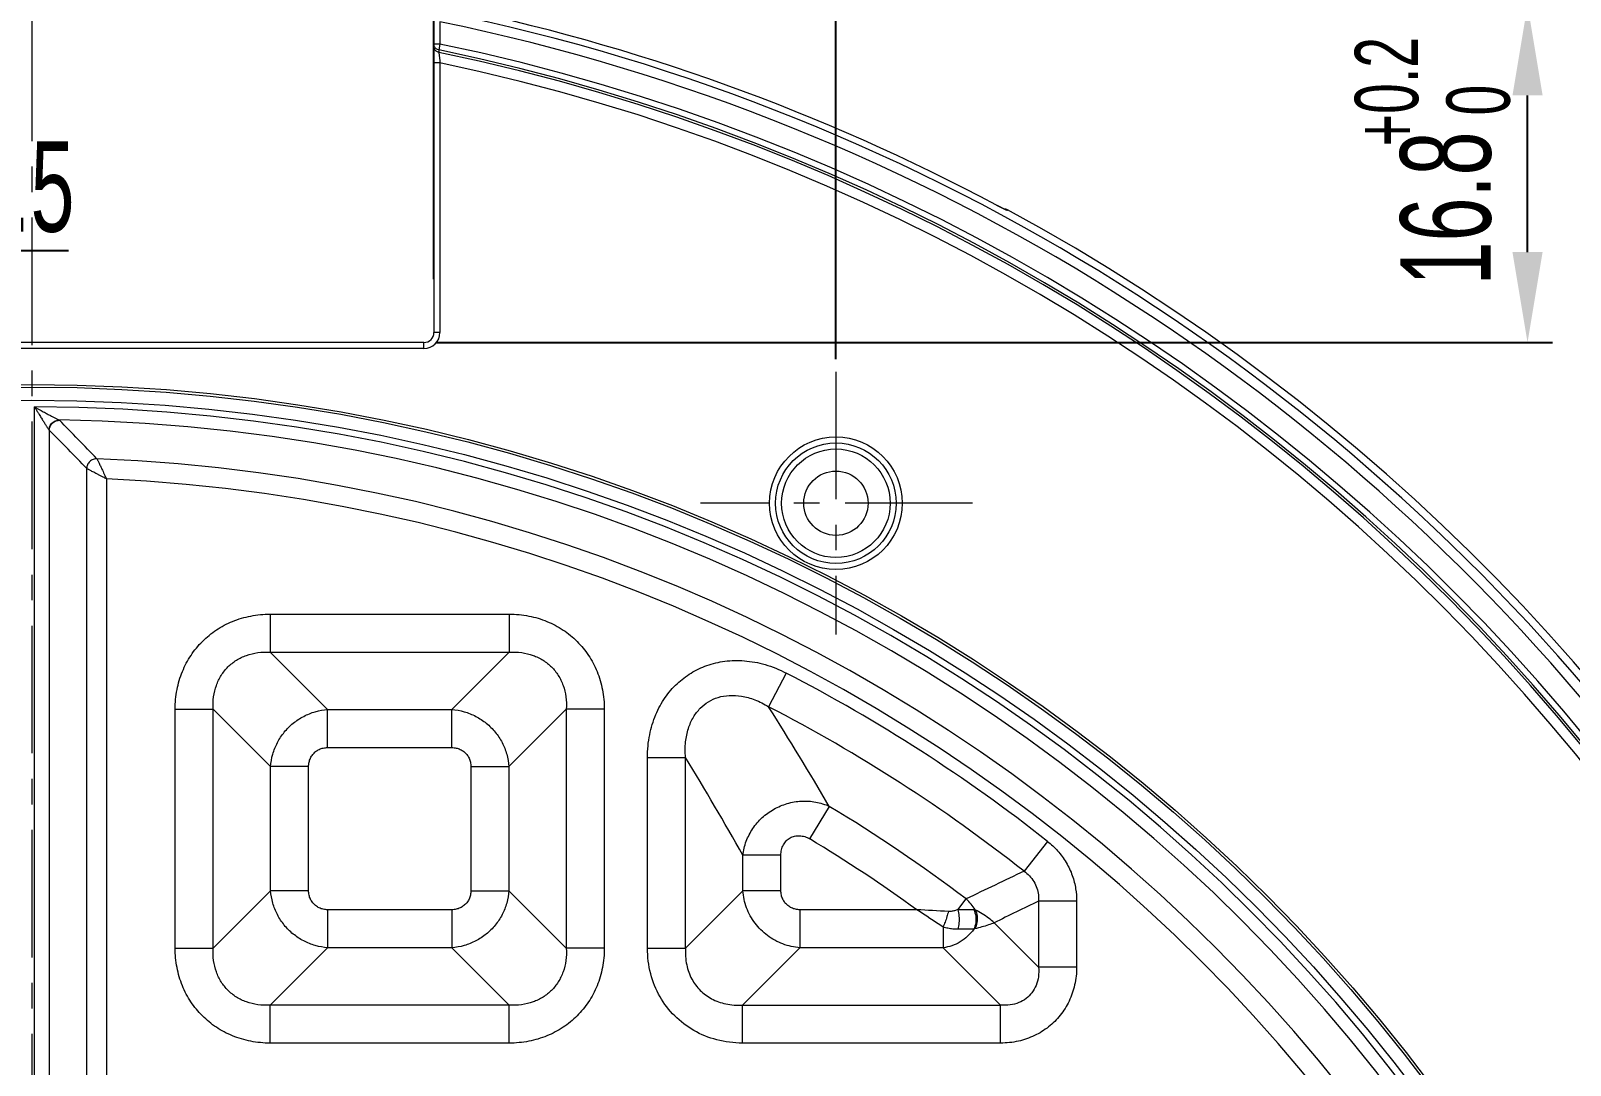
# Model space of a CAD drawing. Header units: millimetres. Extents: x 5536 to 6151, y 463 to 893.
# Drawn here: x 6035.2 to 6111.8, y 698.1 to 749.6 of the extents above; entities that cross this region are included whole.
import ezdxf

# ---------------------------------------------------------------- set-up
doc = ezdxf.new("R2010")
doc.units = ezdxf.units.MM
doc.header["$LTSCALE"] = 0.2
doc.linetypes.add('CENTER', pattern=[50.8, 31.75, -6.35, 6.35, -6.35])
doc.layers.get('0').update_dxf_attribs({"lineweight": 18})
doc.layers.add('poumianxian', color=2, linetype='Continuous', lineweight=18)
doc.layers.add('图层1', color=1, linetype='CENTER', lineweight=18)
doc.styles.add('標準', font='', dxfattribs={"width": 0.667})
doc.styles.get('標準').set_extended_font_data('pmingliu')
doc.dimstyles.new('11111111111', dxfattribs={"dimtxt": 4.5, "dimasz": 4.5, "dimexe": 1.25, "dimexo": 0.625, "dimtad": 1, "dimtoh": 1, "dimdsep": 46, "dimtxsty": '標準', "dimblk": '_CAXARROW', "dimcen": 0, "dimdle": 9, "dimclrd": 6, "dimclre": 6, "dimclrt": 2, "dimadec": 0, "dimazin": 0, "dimtfac": 0.707107, "dimtofl": 0, "dimtmove": 2, "dimatfit": 3, "dimfxl": 0, "dimfrac": 2, "dimtolj": 1, "dimarcsym": 0})
doc.dimstyles.new('ISO-25', dxfattribs={"dimtxt": 2.5, "dimasz": 2.5, "dimexe": 1.25, "dimexo": 0.625, "dimtad": 1, "dimdsep": 46, "dimtxsty": 'Standard', "dimblk": '_CAXARROW', "dimcen": 0, "dimdle": 5, "dimclrd": 4, "dimclre": 4, "dimclrt": 3, "dimadec": 0, "dimazin": 0, "dimtfac": 0.707107, "dimtofl": 0, "dimtmove": 2, "dimatfit": 3, "dimfxl": 0, "dimfrac": 2, "dimarcsym": 0})
doc.dimstyles.new('zhijing', dxfattribs={"dimtxt": 4.5, "dimasz": 4.5, "dimexe": 1.25, "dimexo": 0.625, "dimtad": 1, "dimtoh": 1, "dimdsep": 46, "dimtxsty": '標準', "dimblk": '_CAXARROW', "dimcen": 0, "dimdle": 9, "dimclrd": 6, "dimclre": 6, "dimclrt": 2, "dimadec": 0, "dimazin": 0, "dimtfac": 0.707107, "dimtofl": 0, "dimtmove": 2, "dimatfit": 3, "dimfxl": 0, "dimfrac": 2, "dimtolj": 1, "dimarcsym": 0})

# ---------------------------------------------------------------- blocks, each defined once
blk = doc.blocks.new('*X6')
at = {"layer": 'poumianxian'}
blk.add_hatch(color=6, dxfattribs=at).paths.add_polyline_path([(6122.675, 711.828), (6123.522, 710.591), (6119.386, 708.667)], flags=0)
at = {"layer": 'poumianxian', "color": 6, "lineweight": -2}
blk.add_line((6139.007, 722.105), (6123.098, 711.21), dxfattribs=at)
at = {"layer": 'poumianxian', "insert": (6131.14, 720.511), "char_height": 4.5, "width": 42.93346, "attachment_point": 5, "rotation": 34.40627, "style": '標準'}
blk.add_mtext('\\T1.004;%%C203.82', dxfattribs=at)
blk = doc.blocks.new('_CAXARROW')
blk.add_hatch(color=0).paths.add_polyline_path([(0, 0), (-1, 0.125), (-1, -0.125)], flags=0)
blk = doc.blocks.new('*X62')
at = {"layer": 'poumianxian'}
for points in [[(5999.806, 763.77), (5999.806, 762.27), (5995.306, 763.02)], [(6070.806, 763.77), (6070.806, 762.27), (6075.306, 763.02)]]:
    blk.add_hatch(color=6, dxfattribs=at).paths.add_polyline_path(points, flags=0)
at = {"layer": 'poumianxian', "color": 6, "lineweight": -2}
for p, q in [((5995.306, 733.257), (5995.306, 764.27)), ((6075.306, 733.257), (6075.306, 764.27)), ((5999.806, 763.02), (6070.806, 763.02))]:
    blk.add_line(p, q, dxfattribs=at)
at = {"layer": 'poumianxian', "color": 2, "insert": (6035.338, 766.258), "char_height": 4.5, "width": 33.60479, "attachment_point": 5, "style": '標準'}
blk.add_mtext('\\T1.004;80%%P0.5', dxfattribs=at)
blk = doc.blocks.new('*X63')
at = {"layer": 'poumianxian'}
for points in [[(6019.806, 754.318), (6019.806, 752.818), (6015.306, 753.568)], [(6050.806, 754.318), (6050.806, 752.818), (6055.306, 753.568)]]:
    blk.add_hatch(color=6, dxfattribs=at).paths.add_polyline_path(points, flags=0)
at = {"layer": 'poumianxian', "color": 6, "lineweight": -2}
for p, q in [((6015.306, 737.24), (6015.306, 754.818)), ((6055.306, 737.24), (6055.306, 754.818)), ((6019.806, 753.568), (6050.806, 753.568))]:
    blk.add_line(p, q, dxfattribs=at)
at = {"layer": 'poumianxian', "color": 2, "insert": (6035.306, 756.806), "char_height": 4.5, "width": 34.12706, "attachment_point": 5, "style": '標準'}
blk.add_mtext('\\T1.004;40%%P0.3', dxfattribs=at)
blk = doc.blocks.new('*X64')
at = {"layer": 'poumianxian'}
blk.add_hatch(color=6, dxfattribs=at).paths.add_polyline_path([(6019.399, 736.494), (6019.848, 735.062), (6015.329, 734.434)], flags=0)
at = {"layer": 'poumianxian', "color": 6, "lineweight": -2}
for p, q in [((6028.78, 738.645), (6019.624, 735.778)), ((6037.127, 738.645), (6028.78, 738.645))]:
    blk.add_line(p, q, dxfattribs=at)
at = {"layer": 'poumianxian', "color": 2, "insert": (6033.266, 741.818), "char_height": 4.5, "width": 23.15957, "attachment_point": 5, "style": '標準'}
blk.add_mtext('\\T1.004;R0.5', dxfattribs=at)
blk = doc.blocks.new('*X77')
at = {"color": 2, "char_height": 4.5, "attachment_point": 1, "rotation": 90, "style": '標準'}
for s, insert, width in [('\\T1.004;{\\H0.7x;+0.2}', (6101.127, 743.851), 20.79297), ('\\T1.004;{\\H0.7x;  0}', (6105.684, 743.851), 20.79297), ('\\T1.004;16.8', (6103.385, 736.922), 48.50784)]:
    blk.add_mtext(s, dxfattribs=dict(at, insert=insert, width=width))
blk = doc.blocks.new('*X76')
at = {"layer": 'poumianxian'}
for points in [[(6108.969, 746.384), (6110.469, 746.384), (6109.719, 750.884)], [(6108.969, 738.583), (6110.469, 738.583), (6109.719, 734.083)]]:
    blk.add_hatch(color=6, dxfattribs=at).paths.add_polyline_path(points, flags=0)
at = {"layer": 'poumianxian', "color": 6, "lineweight": -2}
for p, q in [((6056.29, 750.884), (6110.969, 750.884)), ((6109.719, 738.583), (6109.719, 746.384)), ((6055.431, 734.083), (6110.969, 734.083))]:
    blk.add_line(p, q, dxfattribs=at)
at = {"layer": 'poumianxian', "color": 2}
blk.add_blockref('*X77', (0, 0), dxfattribs=at)

msp = doc.modelspace()

# ---------------------------------------------------------------- linework, layer by layer
for p, q in [((6055.306, 750.252), (6055.306, 734.583)), ((6055.606, 750.048), (6055.606, 748.942)), ((6055.606, 748.942), (6055.306, 748.942)), ((6055.545, 748.648), (6055.545, 748.528)), ((6055.546, 748.523), (6055.563, 748.373)), ((6055.606, 748.942), (6055.547, 748.654)), ((6055.563, 748.373), (6055.593, 748.118)), ((6055.606, 748.005), (6055.306, 748.005)), ((6055.593, 748.118), (6055.606, 748.005)), ((6055.606, 748.005), (6055.606, 734.583)), ((6083.298, 740.918), (6083.299, 740.918)), ((6083.442, 740.843), (6083.383, 740.873)), ((6083.484, 740.821), (6083.442, 740.843)), ((6083.524, 740.801), (6083.484, 740.821)), ((6083.561, 740.782), (6083.524, 740.801)), ((6083.596, 740.765), (6083.561, 740.782)), ((6083.628, 740.749), (6083.596, 740.765)), ((6083.648, 740.739), (6083.628, 740.749)), ((6083.666, 740.731), (6083.648, 740.739)), ((6083.683, 740.723), (6083.675, 740.727)), ((6083.699, 740.715), (6083.691, 740.719)), ((6083.713, 740.709), (6083.706, 740.712)), ((6083.726, 740.703), (6083.72, 740.706)), ((6083.843, 740.691), (6083.843, 740.69)), ((6083.843, 740.69), (6083.843, 740.66)), ((6055.606, 734.583), (6055.306, 734.583)), ((6054.806, 734.083), (6015.806, 734.083)), ((6054.806, 733.783), (6054.806, 734.083)), ((6054.806, 733.783), (6015.806, 733.783)), ((6035.427, 649.882), (6035.427, 730.878)), ((6036.166, 729.721), (6036.166, 649.882)), ((6038.026, 727.808), (6038.026, 651.742)), ((6039.011, 727.295), (6039.011, 651.742)), ((6047.157, 720.56), (6047.157, 718.669)), ((6047.157, 720.56), (6059.055, 720.56)), ((6059.055, 720.56), (6059.055, 718.669)), ((6050.016, 715.81), (6047.157, 718.669)), ((6047.157, 718.669), (6059.055, 718.669)), ((6056.197, 715.81), (6059.055, 718.669)), ((6072.829, 717.63), (6071.96, 715.951)), ((6042.43, 703.934), (6042.43, 715.832)), ((6042.43, 715.832), (6044.321, 715.832)), ((6044.321, 703.934), (6044.321, 715.832)), ((6047.179, 712.973), (6044.321, 715.832)), ((6050.016, 713.919), (6050.016, 715.81)), ((6050.016, 715.81), (6056.197, 715.81)), ((6056.197, 713.919), (6056.197, 715.81)), ((6059.033, 712.973), (6061.892, 715.832)), ((6061.892, 715.832), (6061.892, 703.934)), ((6063.783, 715.832), (6061.892, 715.832)), ((6063.783, 715.832), (6063.783, 703.934)), ((6050.016, 713.919), (6056.197, 713.919)), ((6065.93, 703.934), (6065.93, 713.431)), ((6065.93, 713.431), (6067.821, 713.431)), ((6067.821, 703.934), (6067.821, 713.431)), ((6047.179, 706.793), (6047.179, 712.973)), ((6049.07, 712.973), (6047.179, 712.973)), ((6049.07, 706.793), (6049.07, 712.973)), ((6057.142, 712.973), (6057.142, 706.793)), ((6057.142, 712.973), (6059.033, 712.973)), ((6059.033, 712.973), (6059.033, 706.793)), ((6074.004, 709.371), (6074.979, 710.991)), ((6070.679, 706.793), (6070.679, 708.56)), ((6072.57, 708.56), (6070.679, 708.56)), ((6072.57, 706.793), (6072.57, 708.56)), ((6085.841, 709.249), (6084.671, 707.764)), ((6047.179, 706.793), (6044.321, 703.934)), ((6049.07, 706.793), (6047.179, 706.793)), ((6057.142, 706.793), (6059.033, 706.793)), ((6059.033, 706.793), (6061.892, 703.934)), ((6070.679, 706.793), (6067.821, 703.934)), ((6072.57, 706.793), (6070.679, 706.793)), ((6081.379, 705.847), (6081.785, 706.381)), ((6085.392, 706.278), (6085.392, 702.988)), ((6087.283, 706.278), (6085.392, 706.278)), ((6087.283, 706.278), (6087.283, 702.988)), ((6050.016, 705.847), (6050.016, 703.956)), ((6056.197, 705.847), (6050.016, 705.847)), ((6056.197, 705.847), (6056.197, 703.956)), ((6073.516, 705.847), (6073.516, 703.956)), ((6079.33, 705.847), (6073.516, 705.847)), ((6082.164, 705.847), (6081.379, 705.847)), ((6080.642, 704.984), (6080.642, 703.956)), ((6082.164, 704.875), (6081.379, 704.875)), ((6083.183, 705.197), (6085.392, 702.988)), ((6042.43, 703.934), (6044.321, 703.934)), ((6050.016, 703.956), (6047.157, 701.097)), ((6056.197, 703.956), (6050.016, 703.956)), ((6056.197, 703.956), (6059.055, 701.097)), ((6063.783, 703.934), (6061.892, 703.934)), ((6065.93, 703.934), (6067.821, 703.934)), ((6073.516, 703.956), (6070.657, 701.097)), ((6080.642, 703.956), (6073.516, 703.956)), ((6080.642, 703.956), (6083.501, 701.097)), ((6087.283, 702.988), (6085.392, 702.988)), ((6047.157, 699.206), (6047.157, 701.097)), ((6059.055, 701.097), (6047.157, 701.097)), ((6059.055, 699.206), (6059.055, 701.097)), ((6070.657, 699.206), (6070.657, 701.097)), ((6070.657, 701.097), (6083.501, 701.097)), ((6083.501, 699.206), (6083.501, 701.097)), ((6059.055, 699.206), (6047.157, 699.206)), ((6083.501, 699.206), (6070.657, 699.206))]:
    msp.add_line(p, q)
for points in [[(6083.383, 740.873), (6083.32, 740.906), (6083.304, 740.915)], [(6083.756, 740.69), (6083.752, 740.692), (6083.747, 740.694), (6083.742, 740.696), (6083.737, 740.698), (6083.732, 740.701)], [(6083.77, 740.685), (6083.77, 740.685), (6083.769, 740.685), (6083.767, 740.686), (6083.765, 740.687), (6083.762, 740.688), (6083.759, 740.689), (6083.758, 740.689)]]:
    msp.add_lwpolyline(points)
for centre, radius in [((6035.306, 645.083), 86.907), ((6035.306, 645.083), 86.782), ((6035.306, 645.083), 86.133), ((6075.306, 726.083), 3.3), ((6075.306, 726.083), 3), ((6075.306, 726.083), 2.7), ((6075.306, 726.083), 1.6)]:
    msp.add_circle(centre, radius)
for centre, radius, start, end in [((6035.306, 651.083), 101.85, 61.88764, 78.46887), ((6035.306, 651.083), 101.026, 276.18953, 78.40811), ((6035.306, 651.083), 101.525, 276.18953, 78.43129), ((6055.603, 748.822), 0.296, 180.03891, 188.82988), ((6035.306, 651.083), 99.642, 290.91041, 78.28065), ((6035.306, 651.083), 99.525, 291.11656, 78.26666), ((6035.306, 651.083), 99.942, 290.91041, 78.28065), ((6035.306, 651.083), 99.026, 291.13618, 78.17063), ((6035.306, 651.083), 101.908, 285.36306, 61.55753), ((6083.702, 740.398), 0.297, 61.70192, 78.79875), ((6054.806, 734.583), 0.8, 270, 0), ((6054.806, 734.583), 0.5, 270, 0), ((6035.306, 645.083), 85.795, 0.08059, 89.91941), ((6035.306, 645.083), 85.155, 0.90297, 89.09703), ((5869.559, 564.782), 235.143, 44.059, 44.71118), ((5869.998, 566.171), 233.153, 43.88928, 44.54505), ((6035.306, 645.083), 83.28, 2.22396, 87.77604), ((6035.306, 645.083), 82.295, 2.58039, 87.41961), ((6035.306, 645.083), 81.677, 51.77763, 62.65107), ((5920.534, 620.396), 179.054, 30.39509, 32.25307), ((6035.306, 645.083), 79.786, 51.77758, 62.65112), ((5918.842, 622.714), 174.425, 29.48327, 31.33845), ((6035.306, 645.083), 76.927, 52.8295, 58.95459), ((6035.306, 645.083), 75.036, 54.07665, 58.95453), ((6240.852, 377.943), 364.93, 115.33907, 115.84151), ((6080.42, 704.77), 2.112, 30.49199, 49.75882), ((6239.171, 389.437), 352.188, 115.88966, 116.28968), ((6015.384, 607.24), 117.526, 56.27124, 57.03703), ((6067.217, 471.68), 234.48, 86.65428, 87.03885)]:
    msp.add_arc(centre, radius, start, end)
for points, knots in [([(6055.545, 748.648), (6055.501, 748.657), (6055.416, 748.697), (6055.327, 748.805), (6055.306, 748.896), (6055.306, 748.942)], [0, 0, 0, 0, 16621.967648, 33233.810861, 49837.390533, 49837.390533, 49837.390533, 49837.390533]), ([(6055.545, 748.528), (6055.501, 748.537), (6055.416, 748.577), (6055.337, 748.673), (6055.314, 748.746), (6055.31, 748.776)], [0, 0, 0, 0, 18676.326178, 37341.276323, 49837.786011, 49837.786011, 49837.786011, 49837.786011]), ([(6083.663, 740.731), (6083.657, 740.734), (6083.63, 740.747), (6083.578, 740.773), (6083.499, 740.812), (6083.405, 740.861), (6083.336, 740.898), (6083.298, 740.918)], [0, 0, 0, 0, 3729.727095, 16872.683601, 33376.995666, 53680.730357, 77853.526323, 77853.526323, 77853.526323, 77853.526323]), ([(6083.843, 740.66), (6083.837, 740.656), (6083.82, 740.664), (6083.794, 740.672), (6083.764, 740.685), (6083.729, 740.7), (6083.696, 740.716), (6083.673, 740.727), (6083.663, 740.731)], [0, 0, 0, 0, 10123.898085, 20824.340939, 40535.98182, 55533.267924, 75175.385832, 91382.212027, 91382.212027, 91382.212027, 91382.212027]), ([(6035.427, 730.878), (6035.474, 730.853), (6035.564, 730.804), (6035.694, 730.733), (6035.812, 730.669), (6035.92, 730.61), (6036.018, 730.557), (6036.107, 730.509), (6036.19, 730.464), (6036.268, 730.422), (6036.341, 730.383), (6036.41, 730.347), (6036.472, 730.314), (6036.528, 730.285), (6036.575, 730.261), (6036.614, 730.243), (6036.638, 730.232), (6036.648, 730.228)], [0, 0, 0, 0, 24971.440149, 47893.050874, 68804.62244, 87803.633431, 105016.565827, 120666.249301, 135124.634149, 148782.064458, 161772.680089, 173914.141194, 184954.649723, 194698.756718, 202993.362023, 209753.021593, 214961.862079, 214961.862079, 214961.862079, 214961.862079]), ([(6035.427, 730.878), (6035.455, 730.833), (6035.509, 730.746), (6035.587, 730.622), (6035.658, 730.508), (6035.722, 730.405), (6035.78, 730.312), (6035.834, 730.227), (6035.883, 730.149), (6035.929, 730.076), (6035.973, 730.007), (6036.013, 729.943), (6036.05, 729.886), (6036.083, 729.836), (6036.112, 729.795), (6036.135, 729.762), (6036.149, 729.743), (6036.155, 729.735)], [0, 0, 0, 0, 25351.355823, 48601.094141, 69786.836592, 89006.776189, 106389.563423, 122161.343173, 136697.136335, 150386.869906, 163358.925554, 175422.593274, 186318.439202, 195844.439345, 203842.204609, 210221.196734, 214956.087584, 214956.087584, 214956.087584, 214956.087584]), ([(6036.155, 729.735), (6036.159, 729.82), (6036.21, 729.99), (6036.395, 730.175), (6036.565, 730.225), (6036.648, 730.228)], [0, 0, 0, 0, 16620.416838, 33307.178957, 49729.7491, 49729.7491, 49729.7491, 49729.7491]), ([(6036.166, 729.721), (6036.168, 729.805), (6036.219, 729.977), (6036.408, 730.163), (6036.581, 730.212), (6036.666, 730.213)], [0, 0, 0, 0, 16535.919781, 33193.957162, 49729.876948, 49729.876948, 49729.876948, 49729.876948]), ([(6038.538, 728.3), (6038.473, 728.301), (6038.342, 728.275), (6038.174, 728.166), (6038.059, 728.003), (6038.028, 727.873), (6038.026, 727.808)], [0, 0, 0, 0, 15730.216625, 31592.776051, 47455.242325, 63185.251704, 63185.251704, 63185.251704, 63185.251704]), ([(6039.012, 727.294), (6038.959, 727.322), (6038.86, 727.374), (6038.72, 727.447), (6038.596, 727.511), (6038.485, 727.569), (6038.385, 727.621), (6038.295, 727.668), (6038.217, 727.709), (6038.152, 727.743), (6038.099, 727.77), (6038.059, 727.791), (6038.036, 727.803), (6038.026, 727.808)], [0, 0, 0, 0, 25734.772161, 48261.571764, 68167.551951, 86029.911159, 102324.017924, 116995.675129, 129765.281752, 140400.663473, 148880.700862, 155387.649041, 159984.414812, 159984.414812, 159984.414812, 159984.414812]), ([(6038.538, 728.3), (6038.543, 728.29), (6038.554, 728.267), (6038.573, 728.226), (6038.598, 728.172), (6038.63, 728.106), (6038.668, 728.026), (6038.711, 727.934), (6038.759, 727.832), (6038.813, 727.719), (6038.872, 727.592), (6038.939, 727.449), (6038.986, 727.348), (6039.011, 727.294)], [0, 0, 0, 0, 4599.774336, 11110.382994, 19594.998224, 30235.445216, 43009.845046, 57685.285402, 73981.558555, 91843.931716, 111746.960038, 134266.630922, 159988.267911, 159988.267911, 159988.267911, 159988.267911]), ([(6042.43, 715.832), (6042.43, 716.157), (6042.49, 716.798), (6042.759, 717.707), (6043.19, 718.523), (6043.765, 719.226), (6044.467, 719.8), (6045.284, 720.231), (6046.193, 720.5), (6046.833, 720.56), (6047.157, 720.56)], [0, 0, 0, 0, 15499.997603, 30497.485269, 44985.021273, 59243.159263, 73503.316396, 87994.220636, 103002.319716, 118463.757128, 118463.757128, 118463.757128, 118463.757128]), ([(6059.055, 720.56), (6059.38, 720.56), (6060.021, 720.5), (6060.931, 720.23), (6061.747, 719.799), (6062.449, 719.225), (6063.023, 718.522), (6063.454, 717.706), (6063.723, 716.796), (6063.783, 716.156), (6063.783, 715.832)], [0, 0, 0, 0, 15547.49482, 30590.939844, 45122.870542, 59424.700273, 73728.555333, 88263.864589, 103317.953543, 118826.770011, 118826.770011, 118826.770011, 118826.770011]), ([(6044.321, 715.832), (6044.308, 716.037), (6044.321, 716.44), (6044.457, 717.012), (6044.702, 717.519), (6045.043, 717.947), (6045.472, 718.288), (6045.979, 718.532), (6046.55, 718.668), (6046.953, 718.681), (6047.157, 718.669)], [0, 0, 0, 0, 15950.389881, 31034.856935, 45339.002981, 59270.317309, 73200.170618, 87503.459704, 102595.032407, 118511.356403, 118511.356403, 118511.356403, 118511.356403]), ([(6059.055, 718.669), (6059.26, 718.681), (6059.663, 718.668), (6060.235, 718.532), (6060.742, 718.288), (6061.171, 717.946), (6061.512, 717.518), (6061.755, 717.011), (6061.892, 716.439), (6061.904, 716.037), (6061.892, 715.832)], [0, 0, 0, 0, 15993.227057, 31118.20572, 45460.767705, 59429.496677, 73396.760706, 87738.46343, 102870.566828, 118829.636508, 118829.636508, 118829.636508, 118829.636508]), ([(6065.93, 713.431), (6065.93, 713.809), (6065.998, 714.537), (6066.303, 715.549), (6066.772, 716.411), (6067.373, 717.113), (6068.082, 717.655), (6068.891, 718.038), (6069.794, 718.25), (6070.778, 718.271), (6071.816, 718.078), (6072.494, 717.804), (6072.829, 717.63)], [0, 0, 0, 0, 16841.060574, 32379.834673, 46783.435482, 60297.789873, 73269.264734, 86298.89946, 99892.569083, 114324.981008, 129856.013805, 146677.532572, 146677.532572, 146677.532572, 146677.532572]), ([(6067.821, 713.431), (6067.801, 713.687), (6067.803, 714.176), (6067.939, 714.857), (6068.188, 715.428), (6068.532, 715.883), (6068.955, 716.221), (6069.451, 716.442), (6070.016, 716.539), (6070.64, 716.498), (6071.308, 716.307), (6071.742, 716.086), (6071.96, 715.951)], [0, 0, 0, 0, 17953.07517, 33904.31838, 48140.789185, 61084.152214, 73292.203006, 85560.456203, 98599.917123, 112888.958927, 128841.298005, 146733.168412, 146733.168412, 146733.168412, 146733.168412]), ([(6047.179, 712.973), (6047.193, 713.18), (6047.266, 713.593), (6047.498, 714.176), (6047.844, 714.701), (6048.289, 715.145), (6048.814, 715.491), (6049.397, 715.724), (6049.809, 715.796), (6050.016, 715.81)], [0, 0, 0, 0, 14974.387451, 29992.734172, 45037.387737, 60091.025117, 75135.368862, 90153.677877, 105123.330078, 105123.330078, 105123.330078, 105123.330078]), ([(6056.197, 715.81), (6056.403, 715.796), (6056.816, 715.724), (6057.399, 715.491), (6057.924, 715.145), (6058.369, 714.7), (6058.715, 714.175), (6058.947, 713.592), (6059.019, 713.18), (6059.033, 712.973)], [0, 0, 0, 0, 14998.905195, 30041.841635, 45111.127991, 60189.412873, 75258.388902, 90301.287574, 105295.449766, 105295.449766, 105295.449766, 105295.449766]), ([(6049.07, 712.973), (6049.07, 713.046), (6049.085, 713.19), (6049.154, 713.394), (6049.265, 713.574), (6049.415, 713.724), (6049.595, 713.835), (6049.799, 713.904), (6049.943, 713.919), (6050.016, 713.919)], [0, 0, 0, 0, 15370.431173, 30409.974469, 45215.828933, 59942.763062, 74755.560011, 89800.859504, 105165.64805, 105165.64805, 105165.64805, 105165.64805]), ([(6056.197, 713.919), (6056.269, 713.919), (6056.413, 713.904), (6056.617, 713.835), (6056.798, 713.724), (6056.947, 713.574), (6057.058, 713.394), (6057.127, 713.19), (6057.142, 713.046), (6057.142, 712.973)], [0, 0, 0, 0, 15389.887415, 30448.468107, 45273.064159, 60018.639976, 74850.187301, 89914.531476, 105298.769121, 105298.769121, 105298.769121, 105298.769121]), ([(6070.679, 708.56), (6070.706, 708.796), (6070.819, 709.264), (6071.15, 709.903), (6071.622, 710.45), (6072.207, 710.876), (6072.874, 711.158), (6073.586, 711.28), (6074.305, 711.234), (6074.763, 711.09), (6074.979, 710.991)], [0, 0, 0, 0, 14821.18067, 29699.12314, 44622.259451, 59566.413216, 74509.416605, 89429.623716, 104304.758819, 119123.999444, 119123.999444, 119123.999444, 119123.999444]), ([(6072.57, 708.56), (6072.57, 708.652), (6072.59, 708.831), (6072.681, 709.078), (6072.828, 709.284), (6073.022, 709.435), (6073.252, 709.523), (6073.503, 709.543), (6073.762, 709.493), (6073.925, 709.418), (6074.004, 709.371)], [0, 0, 0, 0, 16001.571246, 31157.535204, 45586.043946, 59596.738273, 73603.550093, 88025.413608, 103173.332785, 119167.999544, 119167.999544, 119167.999544, 119167.999544]), ([(6085.841, 709.249), (6086.02, 709.108), (6086.364, 708.784), (6086.783, 708.208), (6087.084, 707.563), (6087.249, 706.911), (6087.283, 706.481), (6087.283, 706.278)], [0, 0, 0, 0, 15681.375849, 32159.474492, 48615.239695, 64151.188633, 78049.804804, 78049.804804, 78049.804804, 78049.804804]), ([(6084.671, 707.764), (6084.765, 707.696), (6084.946, 707.541), (6085.164, 707.255), (6085.315, 706.93), (6085.389, 706.599), (6085.397, 706.381), (6085.392, 706.278)], [0, 0, 0, 0, 15790.408563, 32199.663624, 48529.866522, 64027.920414, 78038.957854, 78038.957854, 78038.957854, 78038.957854]), ([(6050.016, 703.956), (6049.809, 703.97), (6049.397, 704.042), (6048.814, 704.275), (6048.289, 704.621), (6047.844, 705.066), (6047.498, 705.591), (6047.266, 706.174), (6047.194, 706.586), (6047.179, 706.793)], [0, 0, 0, 0, 14985.505381, 30015.002672, 45070.826335, 60135.640485, 75191.1541, 90220.613655, 105201.38027, 105201.38027, 105201.38027, 105201.38027]), ([(6050.016, 705.847), (6049.943, 705.847), (6049.799, 705.862), (6049.596, 705.931), (6049.415, 706.042), (6049.266, 706.192), (6049.154, 706.372), (6049.085, 706.576), (6049.07, 706.72), (6049.07, 706.793)], [0, 0, 0, 0, 15378.514479, 30425.967067, 45239.607926, 59974.286945, 74794.873941, 89848.085753, 105220.954637, 105220.954637, 105220.954637, 105220.954637]), ([(6057.142, 706.793), (6057.142, 706.72), (6057.127, 706.576), (6057.058, 706.372), (6056.947, 706.192), (6056.798, 706.042), (6056.617, 705.931), (6056.413, 705.862), (6056.269, 705.847), (6056.197, 705.847)], [0, 0, 0, 0, 15397.972592, 30464.464407, 45296.848657, 60050.171158, 74889.510339, 89961.768658, 105354.088513, 105354.088513, 105354.088513, 105354.088513]), ([(6059.033, 706.793), (6059.019, 706.586), (6058.947, 706.173), (6058.715, 705.591), (6058.368, 705.065), (6057.924, 704.621), (6057.399, 704.275), (6056.816, 704.042), (6056.403, 703.97), (6056.197, 703.956)], [0, 0, 0, 0, 15010.025333, 30064.114556, 45144.57323, 60234.037101, 75314.185218, 90368.236645, 105373.515458, 105373.515458, 105373.515458, 105373.515458]), ([(6073.516, 703.956), (6073.227, 703.976), (6072.65, 704.102), (6071.875, 704.527), (6071.25, 705.153), (6070.825, 705.927), (6070.699, 706.504), (6070.679, 706.793)], [0, 0, 0, 0, 15544.578249, 31124.238543, 46756.028162, 62334.969005, 77868.044061, 77868.044061, 77868.044061, 77868.044061]), ([(6073.516, 705.847), (6073.443, 705.847), (6073.299, 705.862), (6073.096, 705.931), (6072.915, 706.042), (6072.766, 706.192), (6072.654, 706.372), (6072.585, 706.576), (6072.57, 706.72), (6072.57, 706.793)], [0, 0, 0, 0, 15441.087081, 30549.765235, 45423.68032, 60218.312282, 75099.201766, 90213.662578, 105649.081093, 105649.081093, 105649.081093, 105649.081093]), ([(6080.901, 705.761), (6080.879, 705.674), (6080.828, 705.497), (6080.741, 705.238), (6080.676, 705.067), (6080.642, 704.984)], [0, 0, 0, 0, 16509.605425, 33678.385711, 50188.001215, 50188.001215, 50188.001215, 50188.001215]), ([(6081.379, 705.847), (6081.323, 705.828), (6081.214, 705.794), (6081.054, 705.763), (6080.95, 705.758), (6080.901, 705.761)], [0, 0, 0, 0, 18346.146991, 35157.720703, 50190.883828, 50190.883828, 50190.883828, 50190.883828]), ([(6081.379, 705.847), (6081.404, 705.743), (6081.435, 705.525), (6081.435, 705.197), (6081.404, 704.979), (6081.379, 704.875)], [0, 0, 0, 0, 16464.064723, 33729.256886, 50192.960055, 50192.960055, 50192.960055, 50192.960055]), ([(6082.24, 705.841), (6082.228, 705.843), (6082.203, 705.846), (6082.177, 705.847), (6082.164, 705.847)], [0, 0, 0, 0, 17398.73325, 35960.032033, 35960.032033, 35960.032033, 35960.032033]), ([(6082.164, 705.847), (6082.212, 705.747), (6082.278, 705.53), (6082.278, 705.192), (6082.212, 704.974), (6082.164, 704.875)], [0, 0, 0, 0, 16657.57807, 33541.882987, 50200.009507, 50200.009507, 50200.009507, 50200.009507]), ([(6082.24, 705.841), (6082.285, 705.744), (6082.345, 705.531), (6082.336, 705.201), (6082.266, 704.99), (6082.216, 704.892)], [0, 0, 0, 0, 16504.312033, 33354.303512, 50200.615018, 50200.615018, 50200.615018, 50200.615018]), ([(6083.183, 705.197), (6083.095, 705.278), (6082.903, 705.435), (6082.586, 705.649), (6082.359, 705.778), (6082.24, 705.841)], [0, 0, 0, 0, 15785.09148, 32533.117396, 50204.840639, 50204.840639, 50204.840639, 50204.840639]), ([(6081.379, 704.875), (6081.295, 704.875), (6081.127, 704.881), (6080.879, 704.916), (6080.719, 704.958), (6080.642, 704.984)], [0, 0, 0, 0, 17045.419832, 33816.642545, 50192.187416, 50192.187416, 50192.187416, 50192.187416]), ([(6082.164, 704.875), (6082.076, 704.748), (6081.872, 704.513), (6081.503, 704.233), (6081.088, 704.038), (6080.79, 703.972), (6080.642, 703.956)], [0, 0, 0, 0, 16129.41745, 32232.978847, 48153.263742, 63767.163567, 63767.163567, 63767.163567, 63767.163567]), ([(6082.216, 704.892), (6082.208, 704.89), (6082.19, 704.885), (6082.173, 704.878), (6082.164, 704.875)], [0, 0, 0, 0, 16862.656106, 35962.43106, 35962.43106, 35962.43106, 35962.43106]), ([(6083.183, 705.197), (6083.089, 705.157), (6082.887, 705.082), (6082.564, 704.982), (6082.336, 704.922), (6082.216, 704.892)], [0, 0, 0, 0, 15143.373772, 31932.759216, 50205.993979, 50205.993979, 50205.993979, 50205.993979]), ([(6047.157, 699.206), (6046.832, 699.206), (6046.191, 699.266), (6045.282, 699.536), (6044.466, 699.967), (6043.764, 700.541), (6043.189, 701.244), (6042.758, 702.06), (6042.489, 702.97), (6042.43, 703.61), (6042.43, 703.934)], [0, 0, 0, 0, 15522.433661, 30541.630008, 45050.136545, 59328.913018, 73609.711554, 88121.591202, 103151.414323, 118635.231978, 118635.231978, 118635.231978, 118635.231978]), ([(6047.157, 701.097), (6046.952, 701.085), (6046.55, 701.098), (6045.977, 701.234), (6045.471, 701.478), (6045.042, 701.82), (6044.701, 702.248), (6044.457, 702.755), (6044.321, 703.327), (6044.308, 703.729), (6044.321, 703.934)], [0, 0, 0, 0, 15969.792816, 31072.60945, 45394.155848, 59342.416994, 73289.215344, 87609.903741, 102719.834668, 118655.520156, 118655.520156, 118655.520156, 118655.520156]), ([(6063.783, 703.934), (6063.783, 703.609), (6063.723, 702.968), (6063.453, 702.059), (6063.022, 701.243), (6062.448, 700.54), (6061.745, 699.966), (6060.929, 699.535), (6060.02, 699.266), (6059.379, 699.206), (6059.055, 699.206)], [0, 0, 0, 0, 15569.940425, 30635.103366, 45188.013519, 59510.490513, 73834.99576, 88391.289348, 103467.111587, 118998.31782, 118998.31782, 118998.31782, 118998.31782]), ([(6061.892, 703.934), (6061.904, 703.729), (6061.891, 703.326), (6061.755, 702.754), (6061.511, 702.247), (6061.17, 701.819), (6060.741, 701.478), (6060.234, 701.234), (6059.662, 701.098), (6059.26, 701.085), (6059.055, 701.097)], [0, 0, 0, 0, 16012.638632, 31155.975046, 45515.945133, 59501.628472, 73485.84509, 87844.954876, 102995.424669, 118973.864466, 118973.864466, 118973.864466, 118973.864466]), ([(6070.657, 699.206), (6070.227, 699.206), (6069.381, 699.311), (6068.219, 699.783), (6067.246, 700.525), (6066.505, 701.499), (6066.034, 702.66), (6065.93, 703.505), (6065.93, 703.934)], [0, 0, 0, 0, 15854.703153, 30989.871875, 45705.668047, 60417.795833, 75555.988244, 91371.357126, 91371.357126, 91371.357126, 91371.357126]), ([(6067.821, 703.934), (6067.804, 703.656), (6067.838, 703.12), (6068.099, 702.393), (6068.532, 701.809), (6069.117, 701.376), (6069.843, 701.115), (6070.379, 701.081), (6070.657, 701.097)], [0, 0, 0, 0, 16718.985306, 31697.187307, 45689.724478, 59681.763886, 74659.230904, 91374.845153, 91374.845153, 91374.845153, 91374.845153]), ([(6087.283, 702.988), (6087.283, 702.691), (6087.22, 702.108), (6086.94, 701.29), (6086.496, 700.578), (6085.909, 699.991), (6085.196, 699.548), (6084.38, 699.269), (6083.797, 699.206), (6083.501, 699.206)], [0, 0, 0, 0, 15850.518832, 31027.16936, 45711.874007, 60239.046053, 74921.936751, 90118.699671, 105909.139845, 105909.139845, 105909.139845, 105909.139845]), ([(6085.392, 702.988), (6085.406, 702.829), (6085.401, 702.518), (6085.288, 702.08), (6085.078, 701.707), (6084.781, 701.411), (6084.408, 701.201), (6083.971, 701.088), (6083.66, 701.084), (6083.501, 701.097)], [0, 0, 0, 0, 16468.216765, 31666.922891, 45962.020209, 59955.228473, 74248.723385, 89469.214733, 105889.626424, 105889.626424, 105889.626424, 105889.626424])]:
    msp.add_open_spline(points, degree=3, knots=knots)
for points in [[(6083.843, 740.69), (6083.794, 740.717), (6083.736, 740.729), (6083.68, 740.725)], [(6036.648, 730.228), (6036.654, 730.223), (6036.66, 730.218), (6036.666, 730.213)], [(6036.155, 729.735), (6036.159, 729.731), (6036.162, 729.726), (6036.166, 729.721)]]:
    msp.add_open_spline(points, degree=3)
at = {"layer": '图层1'}
for p, q in [((6035.306, 750.463), (6035.306, 537.119)), ((6075.306, 732.632), (6075.306, 719.542)), ((6082.11, 726.083), (6068.563, 726.083))]:
    msp.add_line(p, q, dxfattribs=at)

# ---------------------------------------------------------------- dimensions: what is measured, and where the dimension line sits
at = {"layer": 'poumianxian'}
dim = msp.add_linear_dim(base=(6109.719, 750.884), p1=(6054.806, 734.083), p2=(6055.665, 750.884), angle=90, text='\\A1;16.8{\\H1.4x;{\\H0.5x;\\S+0.2^   0;}}', dimstyle='zhijing', override={"dimsah": 1, "dimtfill": 1}, dxfattribs=at)
dim.commit()
dim.dimension.update_dxf_attribs({"geometry": '*X76', "text_midpoint": (6109.719, 742.985)})
for base, p1, p2, text, picture, middle in [((6075.306, 763.02), (5995.306, 732.632), (6075.306, 732.632), '80%%P0.5', '*X62', (6035.338, 763.02)), ((6055.306, 753.568), (6015.306, 736.615), (6055.306, 736.615), '40%%P0.3', '*X63', (6035.306, 753.568))]:
    dim = msp.add_linear_dim(base=base, p1=p1, p2=p2, text=text, dimstyle='11111111111', override={"dimsah": 1, "dimtfill": 1}, dxfattribs=at)
    dim.commit()
    dim.dimension.update_dxf_attribs({"geometry": picture, "text_midpoint": middle})
dim = msp.add_radius_dim(center=(6015.806, 734.583), mpoint=(6015.329, 734.434), dimstyle='11111111111', override={"dimpost": 'R<>', "dimsah": 1, "dimtfill": 1, "dimtzin": 8}, dxfattribs=at)
dim.commit()
dim.dimension.update_dxf_attribs({"geometry": '*X64', "text_midpoint": (6028.78, 738.645)})
dim = msp.add_diameter_dim_2p(p1=(5951.227, 593.499), p2=(6119.386, 708.667), dimstyle='ISO-25', override={"dimtxt": 4.5, "dimasz": 4.5, "dimpost": '%%C<>', "dimtxsty": '標準', "dimsah": 1, "dimclrd": 6, "dimclre": 6, "dimclrt": 256, "dimtfill": 1, "dimtolj": 1, "dimtzin": 8}, dxfattribs=at)
dim.commit()
dim.dimension.update_dxf_attribs({"geometry": '*X6', "text_midpoint": (6131.14, 720.511), "dimtype": 163})

doc.saveas('drawing.dxf')
